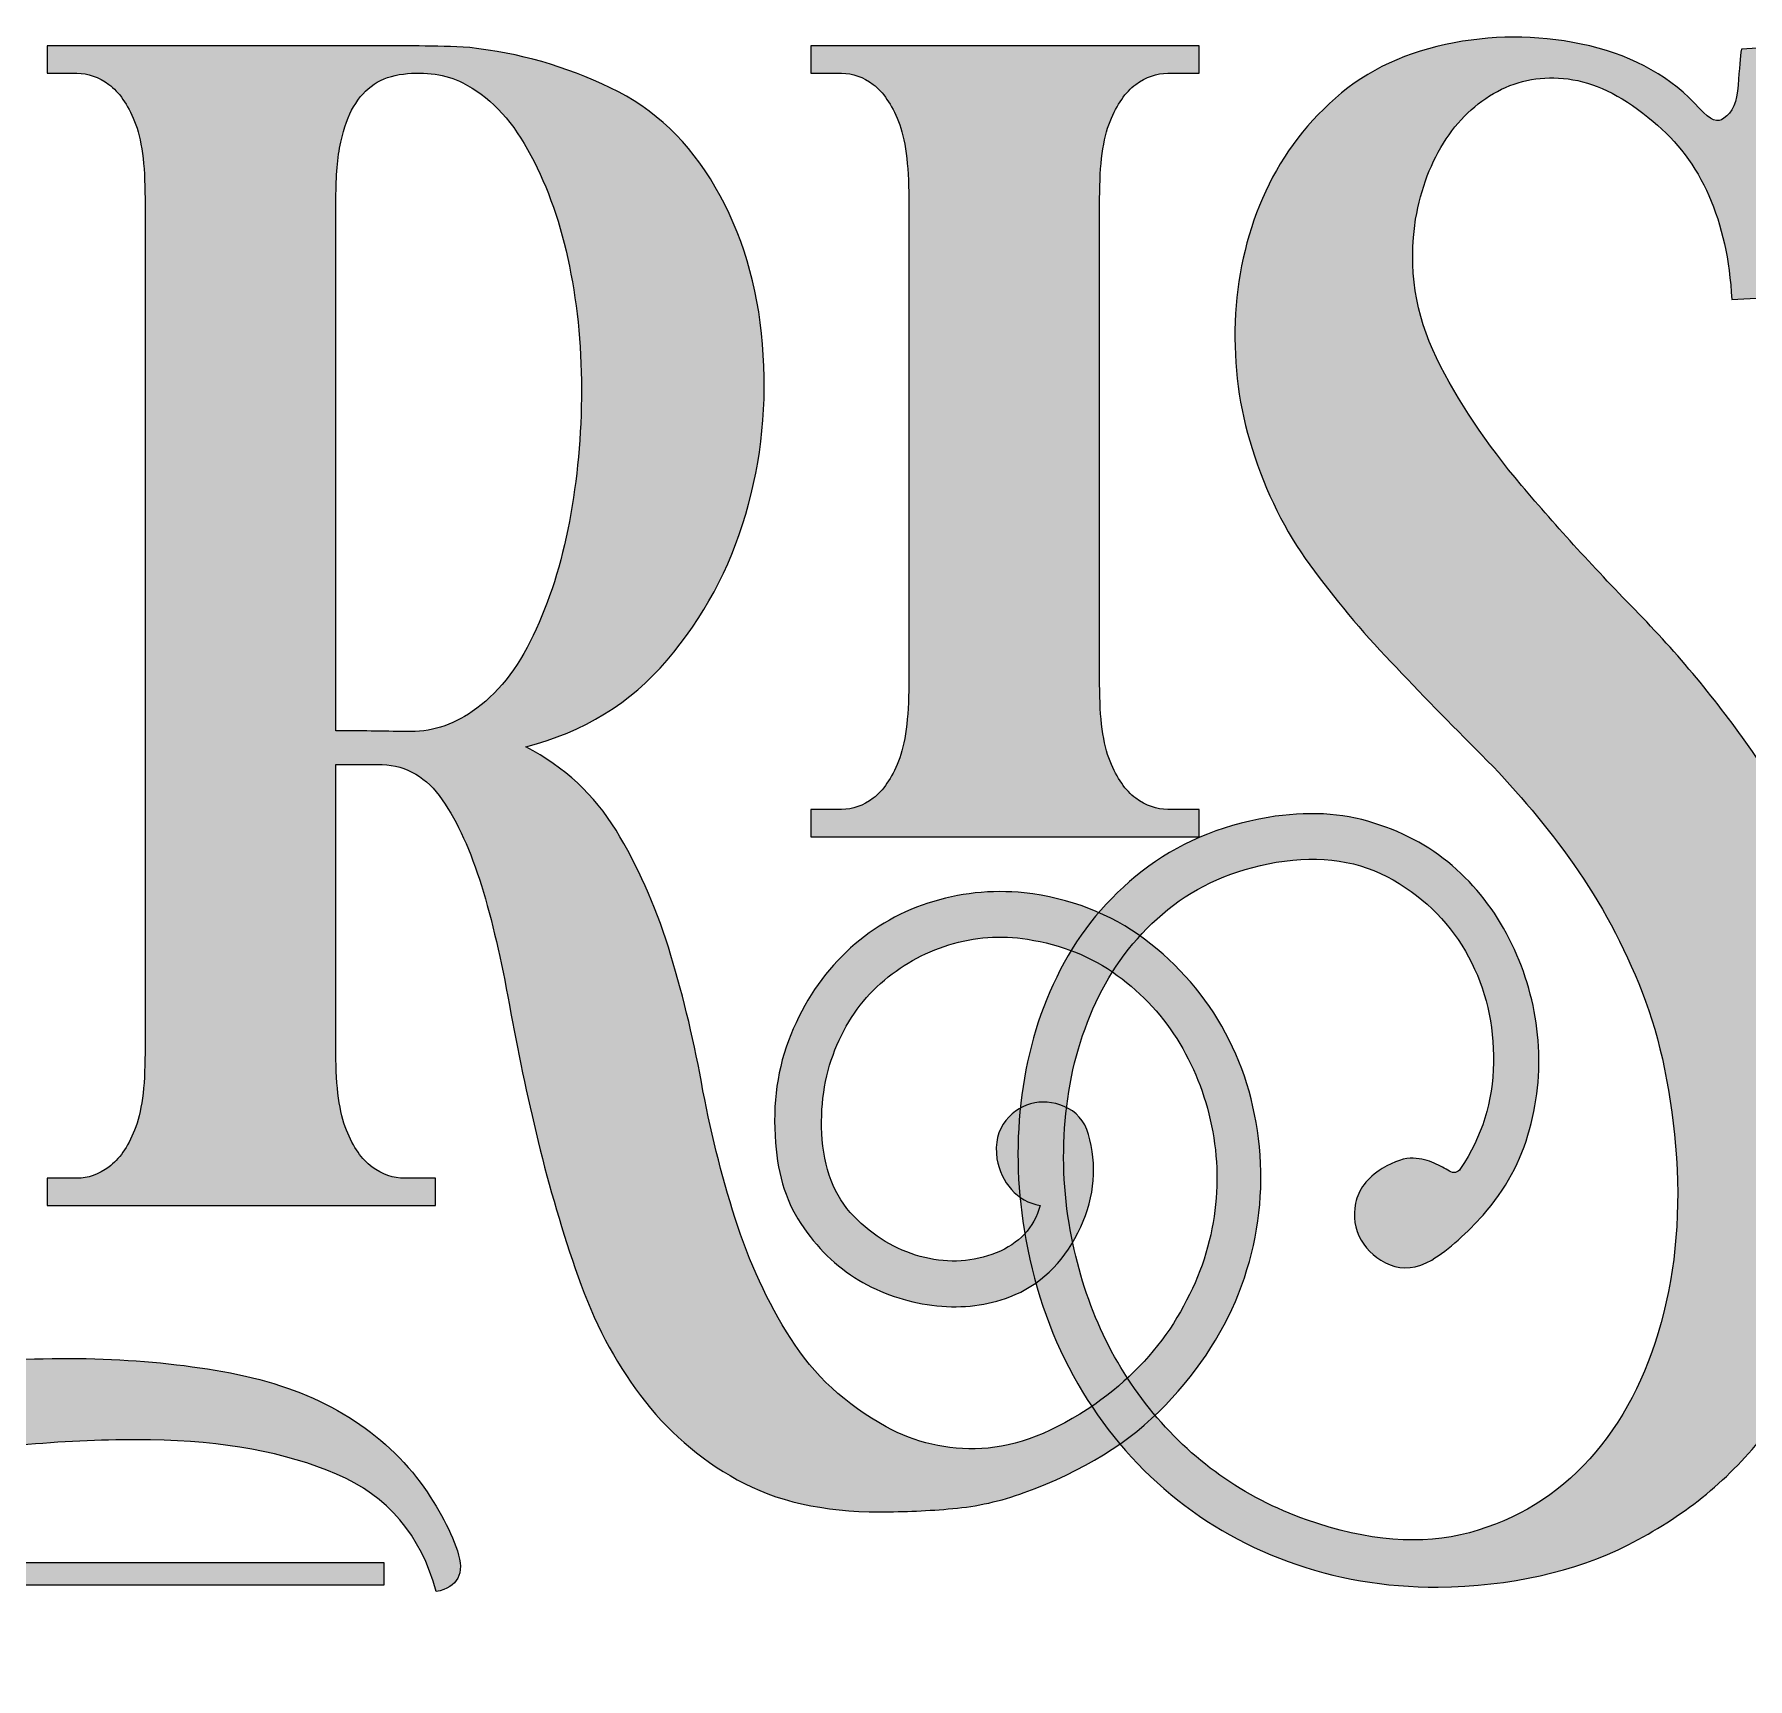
# Model space of a CAD drawing. Header units: inches. Extents: x 73 to 1007, y -748 to -332.
# Drawn here: x 282.8 to 520.2, y -748.5 to -520.5 of the extents above; entities that cross this region are included whole.
import ezdxf

# ---------------------------------------------------------------- set-up
doc = ezdxf.new("R2010")
doc.units = ezdxf.units.IN
doc.header["$MEASUREMENT"] = 0
doc.layers.add('Layer 1', color=7, linetype='Continuous')

# ---------------------------------------------------------------- blocks, each defined once
blk = doc.blocks.new('block 4')
at = {"layer": 'Layer 1', "true_color": 0x8dba2d}
h = blk.add_hatch(color=65, dxfattribs=at)
h.dxf.hatch_style = 2
edge = h.paths.add_edge_path()
edge.add_spline(control_points=[(419.98, -639.53), (426.35, -640.27), (431.91, -642.42), (436.65, -645.97), (441.39, -649.53), (445.13, -653.86), (447.88, -658.97), (450.62, -664.09), (452.21, -669.72), (452.65, -675.87), (453.1, -682.02), (452.24, -688.05), (450.1, -693.98), (447.95, -699.9), (444.43, -705.43), (439.54, -710.54), (434.65, -715.65), (428.13, -719.69), (419.98, -722.65), (416.72, -723.84), (413.43, -724.58), (410.09, -724.87), (406.76, -725.17), (403.39, -725.32), (399.98, -725.32), (392.12, -725.32), (385.54, -723.84), (380.22, -720.87), (374.9, -717.91), (370.44, -714.02), (366.82, -709.2), (363.2, -704.39), (360.32, -698.9), (358.18, -692.76), (356.04, -686.61), (354.19, -680.35), (352.64, -673.98), (351.1, -667.61), (349.76, -661.31), (348.66, -655.08), (347.55, -648.86), (346.26, -643.34), (344.78, -638.53), (343.31, -633.71), (341.5, -629.75), (339.36, -626.63), (337.22, -623.52), (334.45, -621.9), (331.05, -621.75), (331.05, -621.75), (324.63, -621.75), (324.63, -621.75), (324.63, -621.75), (324.63, -661.75), (324.63, -661.75), (324.63, -666.5), (325.11, -670.05), (326.08, -672.42), (327.04, -674.79), (328.22, -676.5), (329.63, -677.53), (331.04, -678.57), (332.56, -679.09), (334.19, -679.09), (335.82, -679.09), (337.23, -679.09), (338.41, -679.09), (338.41, -679.09), (338.41, -682.87), (338.41, -682.87), (338.41, -682.87), (284.63, -682.87), (284.63, -682.87), (284.63, -682.87), (284.63, -679.09), (284.63, -679.09), (285.81, -679.09), (287.18, -679.09), (288.74, -679.09), (290.29, -679.09), (291.77, -678.57), (293.18, -677.53), (294.59, -676.5), (295.77, -674.79), (296.74, -672.42), (297.7, -670.05), (298.18, -666.5), (298.18, -661.75), (298.18, -661.75), (298.18, -543.29), (298.18, -543.29), (298.18, -538.55), (297.7, -534.99), (296.74, -532.62), (295.77, -530.25), (294.59, -528.55), (293.18, -527.51), (291.77, -526.47), (290.29, -525.95), (288.74, -525.95), (287.18, -525.95), (285.81, -525.95), (284.63, -525.95), (284.63, -525.95), (284.63, -522.17), (284.63, -522.17), (284.63, -522.17), (329.13, -522.17), (329.13, -522.17), (331.51, -522.17), (333.84, -522.17), (336.14, -522.17), (338.44, -522.17), (340.78, -522.25), (343.16, -522.4), (349.98, -523.14), (356.47, -524.99), (362.62, -527.95), (368.76, -530.92), (373.62, -535.51), (377.18, -541.73), (380.88, -548.1), (383.07, -555.37), (383.73, -563.51), (384.4, -571.66), (383.62, -579.52), (381.4, -587.07), (379.18, -594.63), (375.54, -601.37), (370.51, -607.3), (365.47, -613.23), (358.95, -617.23), (350.95, -619.3), (356.3, -622.12), (360.46, -625.97), (363.43, -630.86), (366.41, -635.75), (368.82, -641.16), (370.68, -647.08), (372.54, -653.01), (374.06, -659.23), (375.25, -665.75), (376.44, -672.27), (378, -678.57), (379.94, -684.65), (381.87, -690.72), (384.43, -696.28), (387.63, -701.31), (390.82, -706.35), (395.23, -710.43), (400.87, -713.54), (404.87, -715.76), (409.28, -716.76), (414.09, -716.54), (418.91, -716.32), (424.13, -714.28), (429.76, -710.43), (434.35, -707.17), (437.98, -703.43), (440.65, -699.2), (443.32, -694.98), (445.1, -690.61), (445.99, -686.09), (446.88, -681.57), (446.91, -677.09), (446.1, -672.64), (445.28, -668.2), (443.76, -664.12), (441.54, -660.42), (439.32, -656.72), (436.43, -653.57), (432.87, -650.97), (429.32, -648.38), (425.17, -646.71), (420.43, -645.97), (416.72, -645.38), (413.09, -645.64), (409.54, -646.75), (405.98, -647.86), (402.83, -649.64), (400.09, -652.08), (397.35, -654.53), (395.23, -657.61), (393.76, -661.31), (392.27, -665.01), (391.68, -669.16), (391.98, -673.75), (392.42, -678.5), (394.05, -682.2), (396.87, -684.87), (399.68, -687.53), (402.79, -689.27), (406.2, -690.09), (409.61, -690.9), (412.9, -690.68), (416.09, -689.42), (419.28, -688.16), (421.32, -685.98), (422.2, -682.87), (420.57, -682.57), (419.24, -681.83), (418.2, -680.65), (417.17, -679.46), (416.5, -678.05), (416.2, -676.42), (415.91, -674.2), (416.31, -672.42), (417.43, -671.09), (418.54, -669.75), (419.87, -668.94), (421.43, -668.64), (422.98, -668.35), (424.54, -668.61), (426.09, -669.42), (427.65, -670.24), (428.65, -671.68), (429.09, -673.75), (430.13, -678.05), (429.57, -682.35), (427.43, -686.65), (425.28, -690.94), (422.13, -693.9), (417.98, -695.54), (414.87, -696.72), (411.5, -697.13), (407.87, -696.76), (404.24, -696.39), (400.83, -695.31), (397.64, -693.54), (394.46, -691.76), (391.72, -689.24), (389.43, -685.98), (387.14, -682.72), (385.84, -678.79), (385.53, -674.2), (385.09, -668.72), (385.79, -663.72), (387.64, -659.2), (389.49, -654.68), (392.05, -650.86), (395.31, -647.75), (398.57, -644.64), (402.35, -642.38), (406.65, -640.97), (410.94, -639.56), (415.39, -639.08), (419.98, -639.53)], knot_values=[0, 0, 0, 0, 1, 1, 1, 2, 2, 2, 3, 3, 3, 4, 4, 4, 5, 5, 5, 6, 6, 6, 7, 7, 7, 8, 8, 8, 9, 9, 9, 10, 10, 10, 11, 11, 11, 12, 12, 12, 13, 13, 13, 14, 14, 14, 15, 15, 15, 16, 16, 16, 17, 17, 17, 18, 18, 18, 19, 19, 19, 20, 20, 20, 21, 21, 21, 22, 22, 22, 23, 23, 23, 24, 24, 24, 25, 25, 25, 26, 26, 26, 27, 27, 27, 28, 28, 28, 29, 29, 29, 30, 30, 30, 31, 31, 31, 32, 32, 32, 33, 33, 33, 34, 34, 34, 35, 35, 35, 36, 36, 36, 37, 37, 37, 38, 38, 38, 39, 39, 39, 40, 40, 40, 41, 41, 41, 42, 42, 42, 43, 43, 43, 44, 44, 44, 45, 45, 45, 46, 46, 46, 47, 47, 47, 48, 48, 48, 49, 49, 49, 50, 50, 50, 51, 51, 51, 52, 52, 52, 53, 53, 53, 54, 54, 54, 55, 55, 55, 56, 56, 56, 57, 57, 57, 58, 58, 58, 59, 59, 59, 60, 60, 60, 61, 61, 61, 62, 62, 62, 63, 63, 63, 64, 64, 64, 65, 65, 65, 66, 66, 66, 67, 67, 67, 68, 68, 68, 69, 69, 69, 70, 70, 70, 71, 71, 71, 72, 72, 72, 73, 73, 73, 74, 74, 74, 75, 75, 75, 76, 76, 76, 77, 77, 77, 78, 78, 78, 79, 79, 79, 80, 80, 80, 81, 81, 81, 82, 82, 82, 82], degree=3, periodic=1)
edge = h.paths.add_edge_path()
edge.add_spline(control_points=[(343.52, -614.41), (346.93, -612.04), (349.75, -608.52), (351.97, -603.85), (354.19, -599.19), (355.86, -593.93), (356.97, -588.07), (358.08, -582.22), (358.64, -576.11), (358.64, -569.74), (358.64, -563.37), (358.01, -557.33), (356.75, -551.62), (355.49, -545.92), (353.64, -540.88), (351.19, -536.51), (348.75, -532.14), (345.75, -529.06), (342.19, -527.28), (339.82, -526.1), (337.08, -525.69), (333.97, -526.06), (330.86, -526.43), (328.56, -527.95), (327.08, -530.62), (326.33, -531.81), (325.74, -533.43), (325.3, -535.51), (324.85, -537.59), (324.63, -540.18), (324.63, -543.29), (324.63, -543.29), (324.63, -617.08), (324.63, -617.08), (327.89, -617.08), (331.15, -617.12), (334.41, -617.19), (337.67, -617.27), (340.71, -616.34), (343.52, -614.41)], knot_values=[0, 0, 0, 0, 1, 1, 1, 2, 2, 2, 3, 3, 3, 4, 4, 4, 5, 5, 5, 6, 6, 6, 7, 7, 7, 8, 8, 8, 9, 9, 9, 10, 10, 10, 11, 11, 11, 12, 12, 12, 13, 13, 13, 13], degree=3, periodic=1)
edge = h.paths.add_edge_path()
edge.add_spline(control_points=[(444.21, -631.75), (444.21, -631.75), (390.42, -631.75), (390.42, -631.75), (390.42, -631.75), (390.42, -627.97), (390.42, -627.97), (391.73, -627.97), (393.15, -627.97), (394.69, -627.97), (396.21, -627.97), (397.67, -627.45), (399.06, -626.41), (400.44, -625.38), (401.61, -623.67), (402.56, -621.3), (403.5, -618.93), (403.98, -615.38), (403.98, -610.63), (403.98, -610.63), (403.98, -543.29), (403.98, -543.29), (403.98, -538.55), (403.5, -534.99), (402.56, -532.62), (401.61, -530.25), (400.44, -528.55), (399.06, -527.51), (397.67, -526.47), (396.21, -525.95), (394.69, -525.95), (393.15, -525.95), (391.73, -525.95), (390.42, -525.95), (390.42, -525.95), (390.42, -522.17), (390.42, -522.17), (390.42, -522.17), (444.21, -522.17), (444.21, -522.17), (444.21, -522.17), (444.21, -525.95), (444.21, -525.95), (442.87, -525.95), (441.43, -525.95), (439.87, -525.95), (438.32, -525.95), (436.84, -526.47), (435.43, -527.51), (434.02, -528.55), (432.84, -530.25), (431.87, -532.62), (430.91, -534.99), (430.43, -538.55), (430.43, -543.29), (430.43, -543.29), (430.43, -610.63), (430.43, -610.63), (430.43, -615.38), (430.91, -618.93), (431.87, -621.3), (432.84, -623.67), (434.02, -625.38), (435.43, -626.41), (436.84, -627.45), (438.32, -627.97), (439.87, -627.97), (441.43, -627.97), (442.87, -627.97), (444.21, -627.97), (444.21, -627.97), (444.21, -631.75), (444.21, -631.75)], knot_values=[0, 0, 0, 0, 1, 1, 1, 2, 2, 2, 3, 3, 3, 4, 4, 4, 5, 5, 5, 6, 6, 6, 7, 7, 7, 8, 8, 8, 9, 9, 9, 10, 10, 10, 11, 11, 11, 12, 12, 12, 13, 13, 13, 14, 14, 14, 15, 15, 15, 16, 16, 16, 17, 17, 17, 18, 18, 18, 19, 19, 19, 20, 20, 20, 21, 21, 21, 22, 22, 22, 23, 23, 23, 24, 24, 24, 24], degree=3, periodic=1)
h = blk.add_hatch(color=65, dxfattribs=at)
h.dxf.hatch_style = 2
edge = h.paths.add_edge_path()
edge.add_spline(control_points=[(477.32, -735.76), (469.91, -735.76), (462.99, -734.58), (456.54, -732.21), (450.1, -729.84), (444.36, -726.47), (439.32, -722.1), (434.28, -717.72), (430.09, -712.5), (426.76, -706.43), (423.43, -700.35), (421.17, -693.61), (419.98, -686.2), (418.95, -679.98), (418.84, -673.75), (419.65, -667.53), (420.46, -661.31), (422.24, -655.53), (424.98, -650.2), (427.73, -644.86), (431.5, -640.3), (436.32, -636.53), (441.13, -632.75), (446.95, -630.27), (453.77, -629.08), (459.1, -628.19), (463.99, -628.45), (468.43, -629.86), (472.88, -631.27), (476.69, -633.41), (479.88, -636.3), (483.06, -639.19), (485.62, -642.64), (487.55, -646.64), (489.47, -650.64), (490.66, -654.83), (491.1, -659.2), (491.55, -663.57), (491.18, -667.94), (489.99, -672.31), (488.81, -676.68), (486.66, -680.65), (483.55, -684.2), (482.51, -685.38), (481.36, -686.53), (480.1, -687.65), (478.84, -688.76), (477.62, -689.68), (476.44, -690.42), (474.36, -691.61), (472.43, -691.83), (470.66, -691.09), (468.88, -690.35), (467.54, -689.2), (466.66, -687.65), (465.77, -686.09), (465.51, -684.38), (465.88, -682.53), (466.25, -680.68), (467.47, -679.09), (469.55, -677.75), (471.32, -676.72), (472.77, -676.24), (473.88, -676.31), (474.99, -676.39), (475.95, -676.61), (476.77, -676.98), (477.58, -677.35), (478.29, -677.72), (478.88, -678.09), (479.47, -678.46), (479.99, -678.35), (480.44, -677.75), (483.4, -673.31), (484.92, -668.42), (484.99, -663.09), (485.07, -657.75), (483.92, -652.86), (481.55, -648.42), (479.18, -643.97), (475.69, -640.42), (471.1, -637.75), (466.51, -635.08), (461.1, -634.27), (454.88, -635.3), (448.95, -636.34), (443.95, -638.53), (439.87, -641.86), (435.8, -645.19), (432.62, -649.2), (430.32, -653.86), (428.02, -658.53), (426.54, -663.61), (425.87, -669.09), (425.2, -674.57), (425.32, -679.98), (426.2, -685.31), (427.84, -695.24), (431.54, -703.79), (437.32, -710.98), (443.1, -718.17), (450.35, -723.32), (459.1, -726.43), (467.54, -729.39), (475.06, -729.99), (481.66, -728.21), (488.25, -726.43), (493.81, -723.02), (498.33, -717.98), (502.85, -712.95), (506.14, -706.65), (508.22, -699.09), (510.29, -691.53), (510.96, -683.38), (510.22, -674.64), (509.48, -666.05), (507.77, -658.53), (505.11, -652.08), (502.44, -645.64), (499.22, -639.83), (495.44, -634.64), (491.66, -629.45), (487.62, -624.71), (483.33, -620.41), (479.03, -616.12), (474.84, -611.82), (470.77, -607.52), (466.69, -603.23), (462.95, -598.74), (459.54, -594.07), (456.13, -589.41), (453.47, -584.04), (451.54, -577.96), (449.76, -572.33), (448.99, -566.48), (449.21, -560.4), (449.43, -554.33), (450.69, -548.62), (452.99, -543.29), (455.28, -537.95), (458.65, -533.32), (463.1, -529.4), (467.54, -525.47), (473.02, -522.92), (479.55, -521.73), (485.77, -520.54), (492.03, -520.69), (498.33, -522.17), (504.62, -523.66), (509.7, -526.55), (513.55, -530.84), (515.03, -532.47), (516.14, -532.92), (516.89, -532.17), (518.07, -531.43), (518.74, -529.92), (518.89, -527.62), (519.03, -525.32), (519.18, -523.66), (519.33, -522.62), (519.33, -522.62), (523.11, -522.4), (523.11, -522.4), (523.11, -522.4), (522.22, -557.07), (522.22, -557.07), (522.22, -557.07), (518, -557.29), (518, -557.29), (517.4, -546.33), (513.78, -538.1), (507.11, -532.62), (503.25, -529.36), (499.55, -527.43), (495.99, -526.84), (492.44, -526.25), (489.14, -526.69), (486.1, -528.17), (483.06, -529.66), (480.51, -531.95), (478.44, -535.06), (476.36, -538.18), (474.95, -541.88), (474.21, -546.18), (473.17, -552.99), (474.14, -559.4), (477.1, -565.4), (480.06, -571.4), (483.99, -577.29), (488.88, -583.07), (493.77, -588.85), (499.18, -594.78), (505.11, -600.85), (511.03, -606.93), (516.44, -613.52), (521.33, -620.63), (526.22, -627.75), (529.92, -635.49), (532.45, -643.86), (534.96, -652.23), (536.26, -660.68), (536.33, -669.2), (536.41, -677.72), (535.3, -685.94), (533, -693.87), (530.7, -701.79), (527.11, -708.83), (522.22, -714.98), (517.33, -721.13), (511.14, -726.1), (503.66, -729.88), (496.18, -733.65), (487.4, -735.62), (477.32, -735.76)], knot_values=[0, 0, 0, 0, 1, 1, 1, 2, 2, 2, 3, 3, 3, 4, 4, 4, 5, 5, 5, 6, 6, 6, 7, 7, 7, 8, 8, 8, 9, 9, 9, 10, 10, 10, 11, 11, 11, 12, 12, 12, 13, 13, 13, 14, 14, 14, 15, 15, 15, 16, 16, 16, 17, 17, 17, 18, 18, 18, 19, 19, 19, 20, 20, 20, 21, 21, 21, 22, 22, 22, 23, 23, 23, 24, 24, 24, 25, 25, 25, 26, 26, 26, 27, 27, 27, 28, 28, 28, 29, 29, 29, 30, 30, 30, 31, 31, 31, 32, 32, 32, 33, 33, 33, 34, 34, 34, 35, 35, 35, 36, 36, 36, 37, 37, 37, 38, 38, 38, 39, 39, 39, 40, 40, 40, 41, 41, 41, 42, 42, 42, 43, 43, 43, 44, 44, 44, 45, 45, 45, 46, 46, 46, 47, 47, 47, 48, 48, 48, 49, 49, 49, 50, 50, 50, 51, 51, 51, 52, 52, 52, 53, 53, 53, 54, 54, 54, 55, 55, 55, 56, 56, 56, 57, 57, 57, 58, 58, 58, 59, 59, 59, 60, 60, 60, 61, 61, 61, 62, 62, 62, 63, 63, 63, 64, 64, 64, 65, 65, 65, 66, 66, 66, 67, 67, 67, 68, 68, 68, 69, 69, 69, 70, 70, 70, 71, 71, 71, 71], degree=3, periodic=1)
at = {"layer": 'Layer 1', "lineweight": 0}
for points, knots in [([(419.98, -639.53), (426.35, -640.27), (431.91, -642.42), (436.65, -645.97), (441.39, -649.53), (445.13, -653.86), (447.88, -658.97), (450.62, -664.09), (452.21, -669.72), (452.65, -675.87), (453.1, -682.02), (452.24, -688.05), (450.1, -693.98), (447.95, -699.9), (444.43, -705.43), (439.54, -710.54), (434.65, -715.65), (428.13, -719.69), (419.98, -722.65), (416.72, -723.84), (413.43, -724.58), (410.09, -724.87), (406.76, -725.17), (403.39, -725.32), (399.98, -725.32), (392.12, -725.32), (385.54, -723.84), (380.22, -720.87), (374.9, -717.91), (370.44, -714.02), (366.82, -709.2), (363.2, -704.39), (360.32, -698.9), (358.18, -692.76), (356.04, -686.61), (354.19, -680.35), (352.64, -673.98), (351.1, -667.61), (349.76, -661.31), (348.66, -655.08), (347.55, -648.86), (346.26, -643.34), (344.78, -638.53), (343.31, -633.71), (341.5, -629.75), (339.36, -626.63), (337.22, -623.52), (334.45, -621.9), (331.05, -621.75), (331.05, -621.75), (324.63, -621.75), (324.63, -621.75), (324.63, -621.75), (324.63, -661.75), (324.63, -661.75), (324.63, -666.5), (325.11, -670.05), (326.08, -672.42), (327.04, -674.79), (328.22, -676.5), (329.63, -677.53), (331.04, -678.57), (332.56, -679.09), (334.19, -679.09), (335.82, -679.09), (337.23, -679.09), (338.41, -679.09), (338.41, -679.09), (338.41, -682.87), (338.41, -682.87), (338.41, -682.87), (284.63, -682.87), (284.63, -682.87), (284.63, -682.87), (284.63, -679.09), (284.63, -679.09), (285.81, -679.09), (287.18, -679.09), (288.74, -679.09), (290.29, -679.09), (291.77, -678.57), (293.18, -677.53), (294.59, -676.5), (295.77, -674.79), (296.74, -672.42), (297.7, -670.05), (298.18, -666.5), (298.18, -661.75), (298.18, -661.75), (298.18, -543.29), (298.18, -543.29), (298.18, -538.55), (297.7, -534.99), (296.74, -532.62), (295.77, -530.25), (294.59, -528.55), (293.18, -527.51), (291.77, -526.47), (290.29, -525.95), (288.74, -525.95), (287.18, -525.95), (285.81, -525.95), (284.63, -525.95), (284.63, -525.95), (284.63, -522.17), (284.63, -522.17), (284.63, -522.17), (329.13, -522.17), (329.13, -522.17), (331.51, -522.17), (333.84, -522.17), (336.14, -522.17), (338.44, -522.17), (340.78, -522.25), (343.16, -522.4), (349.98, -523.14), (356.47, -524.99), (362.62, -527.95), (368.76, -530.92), (373.62, -535.51), (377.18, -541.73), (380.88, -548.1), (383.07, -555.37), (383.73, -563.51), (384.4, -571.66), (383.62, -579.52), (381.4, -587.07), (379.18, -594.63), (375.54, -601.37), (370.51, -607.3), (365.47, -613.23), (358.95, -617.23), (350.95, -619.3), (356.3, -622.12), (360.46, -625.97), (363.43, -630.86), (366.41, -635.75), (368.82, -641.16), (370.68, -647.08), (372.54, -653.01), (374.06, -659.23), (375.25, -665.75), (376.44, -672.27), (378, -678.57), (379.94, -684.65), (381.87, -690.72), (384.43, -696.28), (387.63, -701.31), (390.82, -706.35), (395.23, -710.43), (400.87, -713.54), (404.87, -715.76), (409.28, -716.76), (414.09, -716.54), (418.91, -716.32), (424.13, -714.28), (429.76, -710.43), (434.35, -707.17), (437.98, -703.43), (440.65, -699.2), (443.32, -694.98), (445.1, -690.61), (445.99, -686.09), (446.88, -681.57), (446.91, -677.09), (446.1, -672.64), (445.28, -668.2), (443.76, -664.12), (441.54, -660.42), (439.32, -656.72), (436.43, -653.57), (432.87, -650.97), (429.32, -648.38), (425.17, -646.71), (420.43, -645.97), (416.72, -645.38), (413.09, -645.64), (409.54, -646.75), (405.98, -647.86), (402.83, -649.64), (400.09, -652.08), (397.35, -654.53), (395.23, -657.61), (393.76, -661.31), (392.27, -665.01), (391.68, -669.16), (391.98, -673.75), (392.42, -678.5), (394.05, -682.2), (396.87, -684.87), (399.68, -687.53), (402.79, -689.27), (406.2, -690.09), (409.61, -690.9), (412.9, -690.68), (416.09, -689.42), (419.28, -688.16), (421.32, -685.98), (422.2, -682.87), (420.57, -682.57), (419.24, -681.83), (418.2, -680.65), (417.17, -679.46), (416.5, -678.05), (416.2, -676.42), (415.91, -674.2), (416.31, -672.42), (417.43, -671.09), (418.54, -669.75), (419.87, -668.94), (421.43, -668.64), (422.98, -668.35), (424.54, -668.61), (426.09, -669.42), (427.65, -670.24), (428.65, -671.68), (429.09, -673.75), (430.13, -678.05), (429.57, -682.35), (427.43, -686.65), (425.28, -690.94), (422.13, -693.9), (417.98, -695.54), (414.87, -696.72), (411.5, -697.13), (407.87, -696.76), (404.24, -696.39), (400.83, -695.31), (397.64, -693.54), (394.46, -691.76), (391.72, -689.24), (389.43, -685.98), (387.14, -682.72), (385.84, -678.79), (385.53, -674.2), (385.09, -668.72), (385.79, -663.72), (387.64, -659.2), (389.49, -654.68), (392.05, -650.86), (395.31, -647.75), (398.57, -644.64), (402.35, -642.38), (406.65, -640.97), (410.94, -639.56), (415.39, -639.08), (419.98, -639.53)], [0, 0, 0, 0, 1, 1, 1, 2, 2, 2, 3, 3, 3, 4, 4, 4, 5, 5, 5, 6, 6, 6, 7, 7, 7, 8, 8, 8, 9, 9, 9, 10, 10, 10, 11, 11, 11, 12, 12, 12, 13, 13, 13, 14, 14, 14, 15, 15, 15, 16, 16, 16, 17, 17, 17, 18, 18, 18, 19, 19, 19, 20, 20, 20, 21, 21, 21, 22, 22, 22, 23, 23, 23, 24, 24, 24, 25, 25, 25, 26, 26, 26, 27, 27, 27, 28, 28, 28, 29, 29, 29, 30, 30, 30, 31, 31, 31, 32, 32, 32, 33, 33, 33, 34, 34, 34, 35, 35, 35, 36, 36, 36, 37, 37, 37, 38, 38, 38, 39, 39, 39, 40, 40, 40, 41, 41, 41, 42, 42, 42, 43, 43, 43, 44, 44, 44, 45, 45, 45, 46, 46, 46, 47, 47, 47, 48, 48, 48, 49, 49, 49, 50, 50, 50, 51, 51, 51, 52, 52, 52, 53, 53, 53, 54, 54, 54, 55, 55, 55, 56, 56, 56, 57, 57, 57, 58, 58, 58, 59, 59, 59, 60, 60, 60, 61, 61, 61, 62, 62, 62, 63, 63, 63, 64, 64, 64, 65, 65, 65, 66, 66, 66, 67, 67, 67, 68, 68, 68, 69, 69, 69, 70, 70, 70, 71, 71, 71, 72, 72, 72, 73, 73, 73, 74, 74, 74, 75, 75, 75, 76, 76, 76, 77, 77, 77, 78, 78, 78, 79, 79, 79, 80, 80, 80, 81, 81, 81, 82, 82, 82, 82]), ([(444.21, -631.75), (444.21, -631.75), (390.42, -631.75), (390.42, -631.75), (390.42, -631.75), (390.42, -627.97), (390.42, -627.97), (391.73, -627.97), (393.15, -627.97), (394.69, -627.97), (396.21, -627.97), (397.67, -627.45), (399.06, -626.41), (400.44, -625.38), (401.61, -623.67), (402.56, -621.3), (403.5, -618.93), (403.98, -615.38), (403.98, -610.63), (403.98, -610.63), (403.98, -543.29), (403.98, -543.29), (403.98, -538.55), (403.5, -534.99), (402.56, -532.62), (401.61, -530.25), (400.44, -528.55), (399.06, -527.51), (397.67, -526.47), (396.21, -525.95), (394.69, -525.95), (393.15, -525.95), (391.73, -525.95), (390.42, -525.95), (390.42, -525.95), (390.42, -522.17), (390.42, -522.17), (390.42, -522.17), (444.21, -522.17), (444.21, -522.17), (444.21, -522.17), (444.21, -525.95), (444.21, -525.95), (442.87, -525.95), (441.43, -525.95), (439.87, -525.95), (438.32, -525.95), (436.84, -526.47), (435.43, -527.51), (434.02, -528.55), (432.84, -530.25), (431.87, -532.62), (430.91, -534.99), (430.43, -538.55), (430.43, -543.29), (430.43, -543.29), (430.43, -610.63), (430.43, -610.63), (430.43, -615.38), (430.91, -618.93), (431.87, -621.3), (432.84, -623.67), (434.02, -625.38), (435.43, -626.41), (436.84, -627.45), (438.32, -627.97), (439.87, -627.97), (441.43, -627.97), (442.87, -627.97), (444.21, -627.97), (444.21, -627.97), (444.21, -631.75), (444.21, -631.75)], [0, 0, 0, 0, 1, 1, 1, 2, 2, 2, 3, 3, 3, 4, 4, 4, 5, 5, 5, 6, 6, 6, 7, 7, 7, 8, 8, 8, 9, 9, 9, 10, 10, 10, 11, 11, 11, 12, 12, 12, 13, 13, 13, 14, 14, 14, 15, 15, 15, 16, 16, 16, 17, 17, 17, 18, 18, 18, 19, 19, 19, 20, 20, 20, 21, 21, 21, 22, 22, 22, 23, 23, 23, 24, 24, 24, 24]), ([(477.32, -735.76), (469.91, -735.76), (462.99, -734.58), (456.54, -732.21), (450.1, -729.84), (444.36, -726.47), (439.32, -722.1), (434.28, -717.72), (430.09, -712.5), (426.76, -706.43), (423.43, -700.35), (421.17, -693.61), (419.98, -686.2), (418.95, -679.98), (418.84, -673.75), (419.65, -667.53), (420.46, -661.31), (422.24, -655.53), (424.98, -650.2), (427.73, -644.86), (431.5, -640.3), (436.32, -636.53), (441.13, -632.75), (446.95, -630.27), (453.77, -629.08), (459.1, -628.19), (463.99, -628.45), (468.43, -629.86), (472.88, -631.27), (476.69, -633.41), (479.88, -636.3), (483.06, -639.19), (485.62, -642.64), (487.55, -646.64), (489.47, -650.64), (490.66, -654.83), (491.1, -659.2), (491.55, -663.57), (491.18, -667.94), (489.99, -672.31), (488.81, -676.68), (486.66, -680.65), (483.55, -684.2), (482.51, -685.38), (481.36, -686.53), (480.1, -687.65), (478.84, -688.76), (477.62, -689.68), (476.44, -690.42), (474.36, -691.61), (472.43, -691.83), (470.66, -691.09), (468.88, -690.35), (467.54, -689.2), (466.66, -687.65), (465.77, -686.09), (465.51, -684.38), (465.88, -682.53), (466.25, -680.68), (467.47, -679.09), (469.55, -677.75), (471.32, -676.72), (472.77, -676.24), (473.88, -676.31), (474.99, -676.39), (475.95, -676.61), (476.77, -676.98), (477.58, -677.35), (478.29, -677.72), (478.88, -678.09), (479.47, -678.46), (479.99, -678.35), (480.44, -677.75), (483.4, -673.31), (484.92, -668.42), (484.99, -663.09), (485.07, -657.75), (483.92, -652.86), (481.55, -648.42), (479.18, -643.97), (475.69, -640.42), (471.1, -637.75), (466.51, -635.08), (461.1, -634.27), (454.88, -635.3), (448.95, -636.34), (443.95, -638.53), (439.87, -641.86), (435.8, -645.19), (432.62, -649.2), (430.32, -653.86), (428.02, -658.53), (426.54, -663.61), (425.87, -669.09), (425.2, -674.57), (425.32, -679.98), (426.2, -685.31), (427.84, -695.24), (431.54, -703.79), (437.32, -710.98), (443.1, -718.17), (450.35, -723.32), (459.1, -726.43), (467.54, -729.39), (475.06, -729.99), (481.66, -728.21), (488.25, -726.43), (493.81, -723.02), (498.33, -717.98), (502.85, -712.95), (506.14, -706.65), (508.22, -699.09), (510.29, -691.53), (510.96, -683.38), (510.22, -674.64), (509.48, -666.05), (507.77, -658.53), (505.11, -652.08), (502.44, -645.64), (499.22, -639.83), (495.44, -634.64), (491.66, -629.45), (487.62, -624.71), (483.33, -620.41), (479.03, -616.12), (474.84, -611.82), (470.77, -607.52), (466.69, -603.23), (462.95, -598.74), (459.54, -594.07), (456.13, -589.41), (453.47, -584.04), (451.54, -577.96), (449.76, -572.33), (448.99, -566.48), (449.21, -560.4), (449.43, -554.33), (450.69, -548.62), (452.99, -543.29), (455.28, -537.95), (458.65, -533.32), (463.1, -529.4), (467.54, -525.47), (473.02, -522.92), (479.55, -521.73), (485.77, -520.54), (492.03, -520.69), (498.33, -522.17), (504.62, -523.66), (509.7, -526.55), (513.55, -530.84), (515.03, -532.47), (516.14, -532.92), (516.89, -532.17), (518.07, -531.43), (518.74, -529.92), (518.89, -527.62), (519.03, -525.32), (519.18, -523.66), (519.33, -522.62), (519.33, -522.62), (523.11, -522.4), (523.11, -522.4), (523.11, -522.4), (522.22, -557.07), (522.22, -557.07), (522.22, -557.07), (518, -557.29), (518, -557.29), (517.4, -546.33), (513.78, -538.1), (507.11, -532.62), (503.25, -529.36), (499.55, -527.43), (495.99, -526.84), (492.44, -526.25), (489.14, -526.69), (486.1, -528.17), (483.06, -529.66), (480.51, -531.95), (478.44, -535.06), (476.36, -538.18), (474.95, -541.88), (474.21, -546.18), (473.17, -552.99), (474.14, -559.4), (477.1, -565.4), (480.06, -571.4), (483.99, -577.29), (488.88, -583.07), (493.77, -588.85), (499.18, -594.78), (505.11, -600.85), (511.03, -606.93), (516.44, -613.52), (521.33, -620.63), (526.22, -627.75), (529.92, -635.49), (532.45, -643.86), (534.96, -652.23), (536.26, -660.68), (536.33, -669.2), (536.41, -677.72), (535.3, -685.94), (533, -693.87), (530.7, -701.79), (527.11, -708.83), (522.22, -714.98), (517.33, -721.13), (511.14, -726.1), (503.66, -729.88), (496.18, -733.65), (487.4, -735.62), (477.32, -735.76)], [0, 0, 0, 0, 1, 1, 1, 2, 2, 2, 3, 3, 3, 4, 4, 4, 5, 5, 5, 6, 6, 6, 7, 7, 7, 8, 8, 8, 9, 9, 9, 10, 10, 10, 11, 11, 11, 12, 12, 12, 13, 13, 13, 14, 14, 14, 15, 15, 15, 16, 16, 16, 17, 17, 17, 18, 18, 18, 19, 19, 19, 20, 20, 20, 21, 21, 21, 22, 22, 22, 23, 23, 23, 24, 24, 24, 25, 25, 25, 26, 26, 26, 27, 27, 27, 28, 28, 28, 29, 29, 29, 30, 30, 30, 31, 31, 31, 32, 32, 32, 33, 33, 33, 34, 34, 34, 35, 35, 35, 36, 36, 36, 37, 37, 37, 38, 38, 38, 39, 39, 39, 40, 40, 40, 41, 41, 41, 42, 42, 42, 43, 43, 43, 44, 44, 44, 45, 45, 45, 46, 46, 46, 47, 47, 47, 48, 48, 48, 49, 49, 49, 50, 50, 50, 51, 51, 51, 52, 52, 52, 53, 53, 53, 54, 54, 54, 55, 55, 55, 56, 56, 56, 57, 57, 57, 58, 58, 58, 59, 59, 59, 60, 60, 60, 61, 61, 61, 62, 62, 62, 63, 63, 63, 64, 64, 64, 65, 65, 65, 66, 66, 66, 67, 67, 67, 68, 68, 68, 69, 69, 69, 70, 70, 70, 71, 71, 71, 71]), ([(343.52, -614.41), (346.93, -612.04), (349.75, -608.52), (351.97, -603.85), (354.19, -599.19), (355.86, -593.93), (356.97, -588.07), (358.08, -582.22), (358.64, -576.11), (358.64, -569.74), (358.64, -563.37), (358.01, -557.33), (356.75, -551.62), (355.49, -545.92), (353.64, -540.88), (351.19, -536.51), (348.75, -532.14), (345.75, -529.06), (342.19, -527.28), (339.82, -526.1), (337.08, -525.69), (333.97, -526.06), (330.86, -526.43), (328.56, -527.95), (327.08, -530.62), (326.33, -531.81), (325.74, -533.43), (325.3, -535.51), (324.85, -537.59), (324.63, -540.18), (324.63, -543.29), (324.63, -543.29), (324.63, -617.08), (324.63, -617.08), (327.89, -617.08), (331.15, -617.12), (334.41, -617.19), (337.67, -617.27), (340.71, -616.34), (343.52, -614.41)], [0, 0, 0, 0, 1, 1, 1, 2, 2, 2, 3, 3, 3, 4, 4, 4, 5, 5, 5, 6, 6, 6, 7, 7, 7, 8, 8, 8, 9, 9, 9, 10, 10, 10, 11, 11, 11, 12, 12, 12, 13, 13, 13, 13])]:
    blk.add_open_spline(points, degree=3, knots=knots, dxfattribs=at)
blk = doc.blocks.new('block 19')
at = {"layer": 'Layer 1', "lineweight": 0}
for points, knots in [([(341.45, -730.74), (340.4, -727.56), (338.52, -724.17), (335.81, -720.54), (329.78, -713), (321.17, -708.18), (310.02, -706.07), (298.86, -703.97), (286.5, -703.51), (272.93, -704.72), (268.11, -700.2), (263.43, -697.33), (258.9, -696.13), (254.38, -694.91), (250.01, -694.91), (245.78, -696.13), (241.57, -697.33), (237.5, -699.36), (233.57, -702.24), (229.65, -705.09), (225.73, -708.35), (221.81, -711.97), (220.3, -712.56), (218.95, -712.87), (217.73, -712.87), (216.54, -712.87), (215.32, -713), (214.12, -713.32), (199.95, -716.03), (186.68, -718.29), (174.31, -720.1), (161.95, -721.91), (151.54, -722.06), (143.1, -720.54), (143.1, -720.54), (143.1, -719.64), (143.1, -719.64), (143.1, -717.83), (143.25, -715.95), (143.54, -713.99), (143.85, -712.03), (144.45, -710.16), (145.35, -708.35), (147.16, -705.02), (149.65, -702.16), (152.81, -699.75), (155.99, -697.33), (160.14, -695.82), (165.26, -695.22), (165.26, -695.22), (170.46, -695.22), (170.46, -695.22), (172.12, -695.22), (173.7, -695.52), (175.22, -696.13), (178.54, -697.03), (181.39, -698.68), (183.81, -701.1), (186.53, -703.82), (187.88, -706.52), (187.88, -709.25), (188.19, -709.84), (188.04, -711.51), (187.43, -714.22), (187.43, -714.22), (190.6, -715.13), (190.6, -715.13), (190.6, -713.91), (190.68, -712.79), (190.81, -711.74), (190.97, -710.67), (190.89, -709.7), (190.6, -708.79), (190.6, -704.87), (189.08, -701.56), (186.07, -698.85), (183.66, -696.43), (180.34, -694.47), (176.11, -692.95), (174.31, -692.36), (172.5, -692.05), (170.69, -692.05), (170.69, -692.05), (165.26, -692.05), (165.26, -692.05), (159.23, -692.66), (154.41, -694.32), (150.79, -697.03), (147.16, -699.75), (144.3, -703.21), (142.19, -707.44), (140.68, -711.34), (139.92, -715.42), (139.92, -719.64), (139.92, -719.64), (139.92, -720.54), (139.92, -720.54), (132.4, -718.44), (128.02, -714.67), (126.8, -709.25), (125.61, -705.02), (125.45, -700.8), (126.35, -696.57), (124.86, -696.28), (123.72, -696.66), (122.96, -697.71), (122.22, -698.76), (121.69, -700.03), (121.38, -701.56), (121.09, -703.06), (121, -704.72), (121.15, -706.52), (121.32, -708.35), (121.53, -709.99), (121.84, -711.51), (124.54, -721.76), (131.49, -728.09), (142.64, -730.51), (142.95, -730.8), (143.1, -731.26), (143.1, -731.86), (145.52, -736.09), (149.06, -739.69), (153.72, -742.72), (158.41, -745.73), (164.2, -747.55), (171.15, -748.15), (178.68, -748.45), (185.62, -746.49), (191.95, -742.26), (198.28, -738.05), (204.46, -733.07), (210.5, -727.34), (210.5, -727.34), (228.59, -724.63), (228.59, -724.63), (240.96, -722.21), (253.24, -720.02), (265.46, -718.06), (277.67, -716.1), (288.83, -715.19), (298.94, -715.36), (309.04, -715.49), (317.65, -717.07), (324.73, -720.1), (331.8, -723.11), (336.4, -728.53), (338.52, -736.38), (341.53, -735.77), (342.52, -733.9), (341.45, -730.74)], [0, 0, 0, 0, 1, 1, 1, 2, 2, 2, 3, 3, 3, 4, 4, 4, 5, 5, 5, 6, 6, 6, 7, 7, 7, 8, 8, 8, 9, 9, 9, 10, 10, 10, 11, 11, 11, 12, 12, 12, 13, 13, 13, 14, 14, 14, 15, 15, 15, 16, 16, 16, 17, 17, 17, 18, 18, 18, 19, 19, 19, 20, 20, 20, 21, 21, 21, 22, 22, 22, 23, 23, 23, 24, 24, 24, 25, 25, 25, 26, 26, 26, 27, 27, 27, 28, 28, 28, 29, 29, 29, 30, 30, 30, 31, 31, 31, 32, 32, 32, 33, 33, 33, 34, 34, 34, 35, 35, 35, 36, 36, 36, 37, 37, 37, 38, 38, 38, 39, 39, 39, 40, 40, 40, 41, 41, 41, 42, 42, 42, 43, 43, 43, 44, 44, 44, 45, 45, 45, 46, 46, 46, 47, 47, 47, 48, 48, 48, 49, 49, 49, 50, 50, 50, 50]), ([(248.05, -707.44), (241.11, -708.35), (234.17, -709.55), (227.23, -711.06), (233.57, -705.32), (240.05, -701.4), (246.69, -699.29), (253.32, -697.18), (260.57, -699.14), (268.4, -705.17), (261.77, -705.78), (254.98, -706.52), (248.05, -707.44)], [0, 0, 0, 0, 1, 1, 1, 2, 2, 2, 3, 3, 3, 4, 4, 4, 4]), ([(188.78, -740.47), (183.35, -743.78), (177.64, -745.13), (171.6, -744.52), (165.57, -744.52), (160.43, -743.25), (156.22, -740.68), (151.99, -738.11), (148.97, -735.03), (147.16, -731.41), (147.77, -731.41), (148.45, -731.48), (149.21, -731.63), (149.96, -731.79), (150.64, -731.86), (151.23, -731.86), (158.18, -733.07), (166.33, -733.14), (175.66, -732.09), (185.01, -731.03), (194.66, -729.75), (204.61, -728.25), (199.5, -733.07), (194.22, -737.14), (188.78, -740.47)], [0, 0, 0, 0, 1, 1, 1, 2, 2, 2, 3, 3, 3, 4, 4, 4, 5, 5, 5, 6, 6, 6, 7, 7, 7, 8, 8, 8, 8])]:
    blk.add_open_spline(points, degree=3, knots=knots, dxfattribs=at)
blk = doc.blocks.new('block 18')
at = {"layer": 'Layer 1', "true_color": 0x8dba2d}
h = blk.add_hatch(color=65, dxfattribs=at)
h.dxf.hatch_style = 2
edge = h.paths.add_edge_path()
edge.add_spline(control_points=[(341.45, -730.74), (340.4, -727.56), (338.52, -724.17), (335.81, -720.54), (329.78, -713), (321.17, -708.18), (310.02, -706.07), (298.86, -703.97), (286.5, -703.51), (272.93, -704.72), (268.11, -700.2), (263.43, -697.33), (258.9, -696.13), (254.38, -694.91), (250.01, -694.91), (245.78, -696.13), (241.57, -697.33), (237.5, -699.36), (233.57, -702.24), (229.65, -705.09), (225.73, -708.35), (221.81, -711.97), (220.3, -712.56), (218.95, -712.87), (217.73, -712.87), (216.54, -712.87), (215.32, -713), (214.12, -713.32), (199.95, -716.03), (186.68, -718.29), (174.31, -720.1), (161.95, -721.91), (151.54, -722.06), (143.1, -720.54), (143.1, -720.54), (143.1, -719.64), (143.1, -719.64), (143.1, -717.83), (143.25, -715.95), (143.54, -713.99), (143.85, -712.03), (144.45, -710.16), (145.35, -708.35), (147.16, -705.02), (149.65, -702.16), (152.81, -699.75), (155.99, -697.33), (160.14, -695.82), (165.26, -695.22), (165.26, -695.22), (170.46, -695.22), (170.46, -695.22), (172.12, -695.22), (173.7, -695.52), (175.22, -696.13), (178.54, -697.03), (181.39, -698.68), (183.81, -701.1), (186.53, -703.82), (187.88, -706.52), (187.88, -709.25), (188.19, -709.84), (188.04, -711.51), (187.43, -714.22), (187.43, -714.22), (190.6, -715.13), (190.6, -715.13), (190.6, -713.91), (190.68, -712.79), (190.81, -711.74), (190.97, -710.67), (190.89, -709.7), (190.6, -708.79), (190.6, -704.87), (189.08, -701.56), (186.07, -698.85), (183.66, -696.43), (180.34, -694.47), (176.11, -692.95), (174.31, -692.36), (172.5, -692.05), (170.69, -692.05), (170.69, -692.05), (165.26, -692.05), (165.26, -692.05), (159.23, -692.66), (154.41, -694.32), (150.79, -697.03), (147.16, -699.75), (144.3, -703.21), (142.19, -707.44), (140.68, -711.34), (139.92, -715.42), (139.92, -719.64), (139.92, -719.64), (139.92, -720.54), (139.92, -720.54), (132.4, -718.44), (128.02, -714.67), (126.8, -709.25), (125.61, -705.02), (125.45, -700.8), (126.35, -696.57), (124.86, -696.28), (123.72, -696.66), (122.96, -697.71), (122.22, -698.76), (121.69, -700.03), (121.38, -701.56), (121.09, -703.06), (121, -704.72), (121.15, -706.52), (121.32, -708.35), (121.53, -709.99), (121.84, -711.51), (124.54, -721.76), (131.49, -728.09), (142.64, -730.51), (142.95, -730.8), (143.1, -731.26), (143.1, -731.86), (145.52, -736.09), (149.06, -739.69), (153.72, -742.72), (158.41, -745.73), (164.2, -747.55), (171.15, -748.15), (178.68, -748.45), (185.62, -746.49), (191.95, -742.26), (198.28, -738.05), (204.46, -733.07), (210.5, -727.34), (210.5, -727.34), (228.59, -724.63), (228.59, -724.63), (240.96, -722.21), (253.24, -720.02), (265.46, -718.06), (277.67, -716.1), (288.83, -715.19), (298.94, -715.36), (309.04, -715.49), (317.65, -717.07), (324.73, -720.1), (331.8, -723.11), (336.4, -728.53), (338.52, -736.38), (341.53, -735.77), (342.52, -733.9), (341.45, -730.74)], knot_values=[0, 0, 0, 0, 1, 1, 1, 2, 2, 2, 3, 3, 3, 4, 4, 4, 5, 5, 5, 6, 6, 6, 7, 7, 7, 8, 8, 8, 9, 9, 9, 10, 10, 10, 11, 11, 11, 12, 12, 12, 13, 13, 13, 14, 14, 14, 15, 15, 15, 16, 16, 16, 17, 17, 17, 18, 18, 18, 19, 19, 19, 20, 20, 20, 21, 21, 21, 22, 22, 22, 23, 23, 23, 24, 24, 24, 25, 25, 25, 26, 26, 26, 27, 27, 27, 28, 28, 28, 29, 29, 29, 30, 30, 30, 31, 31, 31, 32, 32, 32, 33, 33, 33, 34, 34, 34, 35, 35, 35, 36, 36, 36, 37, 37, 37, 38, 38, 38, 39, 39, 39, 40, 40, 40, 41, 41, 41, 42, 42, 42, 43, 43, 43, 44, 44, 44, 45, 45, 45, 46, 46, 46, 47, 47, 47, 48, 48, 48, 49, 49, 49, 50, 50, 50, 50], degree=3, periodic=1)
edge = h.paths.add_edge_path()
edge.add_spline(control_points=[(188.78, -740.47), (183.35, -743.78), (177.64, -745.13), (171.6, -744.52), (165.57, -744.52), (160.43, -743.25), (156.22, -740.68), (151.99, -738.11), (148.97, -735.03), (147.16, -731.41), (147.77, -731.41), (148.45, -731.48), (149.21, -731.63), (149.96, -731.79), (150.64, -731.86), (151.23, -731.86), (158.18, -733.07), (166.33, -733.14), (175.66, -732.09), (185.01, -731.03), (194.66, -729.75), (204.61, -728.25), (199.5, -733.07), (194.22, -737.14), (188.78, -740.47)], knot_values=[0, 0, 0, 0, 1, 1, 1, 2, 2, 2, 3, 3, 3, 4, 4, 4, 5, 5, 5, 6, 6, 6, 7, 7, 7, 8, 8, 8, 8], degree=3, periodic=1)
edge = h.paths.add_edge_path()
edge.add_spline(control_points=[(248.05, -707.44), (241.11, -708.35), (234.17, -709.55), (227.23, -711.06), (233.57, -705.32), (240.05, -701.4), (246.69, -699.29), (253.32, -697.18), (260.57, -699.14), (268.4, -705.17), (261.77, -705.78), (254.98, -706.52), (248.05, -707.44)], knot_values=[0, 0, 0, 0, 1, 1, 1, 2, 2, 2, 3, 3, 3, 4, 4, 4, 4], degree=3, periodic=1)
at = {"layer": 'Layer 1'}
blk.add_blockref('block 19', (0, 0), dxfattribs=at)
blk = doc.blocks.new('block 20')
at = {"layer": 'Layer 1', "true_color": 0x8dba2d}
h = blk.add_hatch(color=65, dxfattribs=at)
h.dxf.hatch_style = 2
h.paths.add_polyline_path([(331.28, -732.32), (331.28, -735.48), (224.52, -735.48), (224.52, -732.32)])
at = {"layer": 'Layer 1', "lineweight": 0}
blk.add_lwpolyline([(331.28, -732.32), (331.28, -735.48), (224.52, -735.48), (224.52, -732.32), (331.28, -732.32)], dxfattribs=at)
blk = doc.blocks.new('block 17')
at = {"layer": 'Layer 1'}
for name in ['block 18', 'block 20']:
    blk.add_blockref(name, (0, 0), dxfattribs=at)
blk = doc.blocks.new('block 2')
at = {"layer": 'Layer 1'}
for name in ['block 4', 'block 17']:
    blk.add_blockref(name, (0, 0), dxfattribs=at)

msp = doc.modelspace()

# ---------------------------------------------------------------- block references
at = {"layer": 'Layer 1'}
msp.add_blockref('block 2', (0, 0), dxfattribs=at)

doc.saveas('drawing.dxf')
